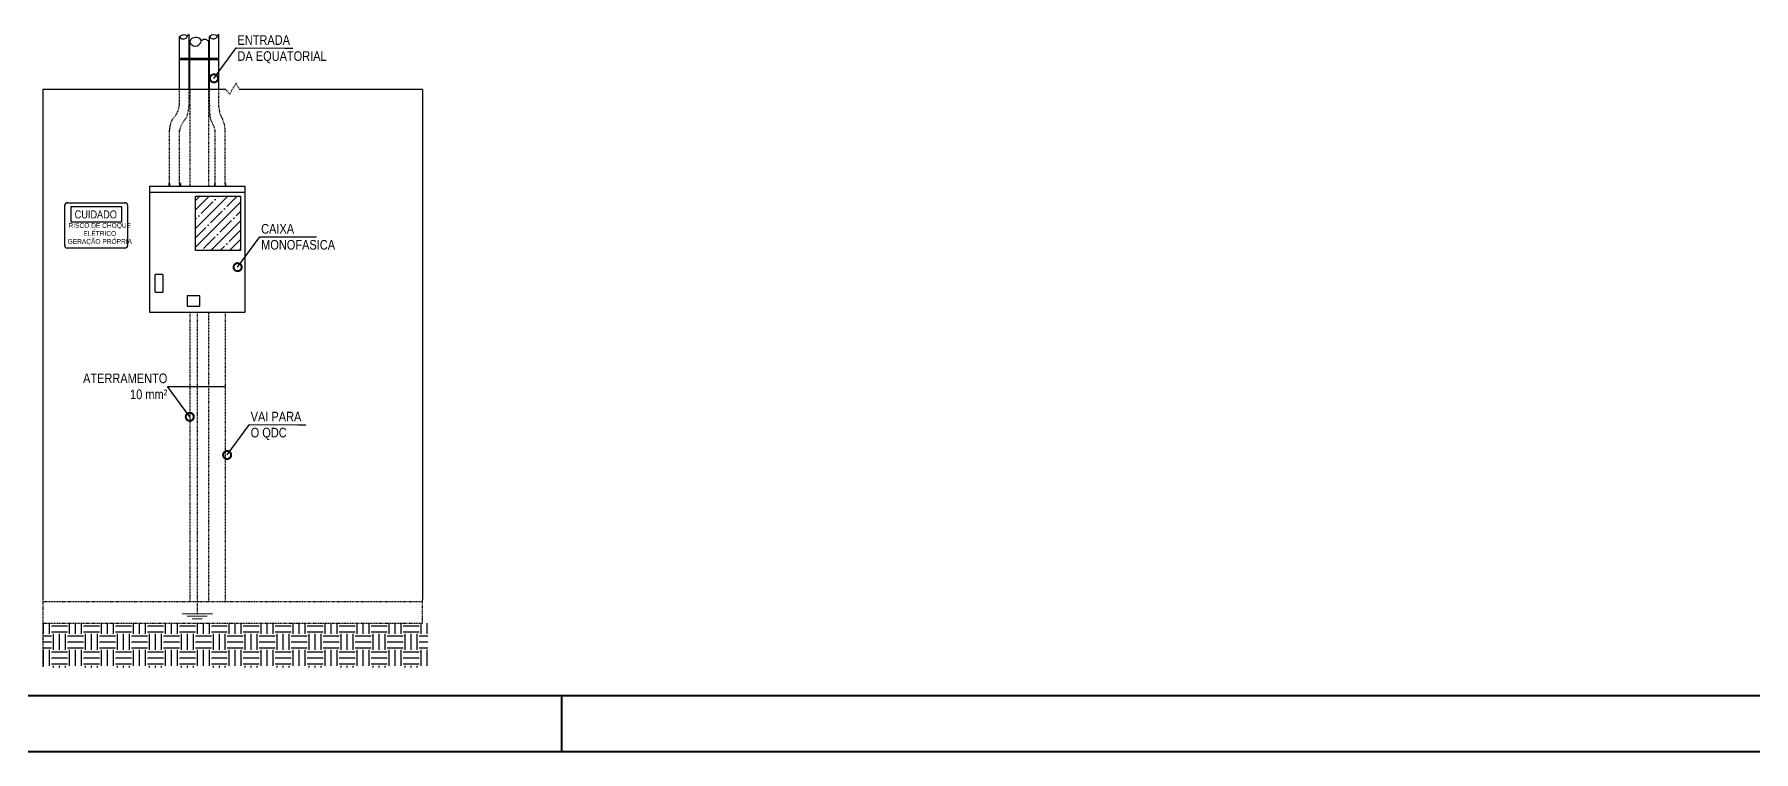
# Model space of a CAD drawing. Header units: millimetres. Extents: x 1668 to 2509, y 1340 to 2042.
# Drawn here: x 1859.6 to 2165.8, y 1340.1 to 1467.8 of the extents above; entities that cross this region are included whole.
import ezdxf
from ezdxf import colors
from ezdxf.entities.mleader import LeaderData, LeaderLine
from ezdxf.math import Vec2, Vec3

# ---------------------------------------------------------------- set-up
doc = ezdxf.new("R2010")
doc.units = ezdxf.units.MM
for name, pattern in [('ACAD_ISO03W100', [30, 12, -18]), ('HIDDEN2', [0.1875, 0.125, -0.0625]), ('JIS_02_0.7', [0.135, 0.075, -0.06])]:
    doc.linetypes.add(name, pattern=pattern)
for name, color, linetype in [('ARQ-FOLHA', 7, 'Continuous'), ('SÍMBOLOS', 140, 'Continuous'), ('TEXTOS', 7, 'Continuous')]:
    doc.layers.add(name, color=color, linetype=linetype)
doc.layers.add('PRANCHA EXT', color=7, linetype='Continuous', lineweight=40)
doc.layers.add('PRANCHA INT', color=7, linetype='Continuous', lineweight=40)
doc.styles.add('arial', font='arial.ttf')
doc.styles.get("Standard").update_dxf_attribs({"font": 'arial.ttf'})

# ---------------------------------------------------------------- blocks, each defined once
blk = doc.blocks.new('_DotSmall')
at = {"color": 0, "linetype": 'ByBlock', "const_width": 0.5}
blk.add_lwpolyline([(-0.0625, 0, 1), (0.0625, 0, 1)], format="xyb", close=True, dxfattribs=at)

msp = doc.modelspace()

# ---------------------------------------------------------------- hatches: boundary and pattern name
h = msp.add_hatch()
h.set_pattern_fill('ANSI35', color=256, scale=0.370335)
h.set_pattern_definition([(45, (-2314.8469, -315.482), (-1.6628525, 1.6628525), []), (45, (-2313.184, -315.482), (-1.6628525, 1.6628525), [2.9395357, -0.5879071, 0, -0.5879071])])
h.paths.add_polyline_path([(1888.28, 1429.32), (1896.26, 1429.32), (1896.26, 1439.01), (1888.28, 1439.01)])
at = {"linetype": 'HIDDEN2'}
h = msp.add_hatch(dxfattribs=at)
h.set_pattern_fill('EARTH', color=256, scale=0.448214)
h.set_pattern_definition([(0, (305.7778, 555.9347), (2.8461584, 2.8461584), [2.846158, -2.846158]), (0, (305.7778, 557.002), (2.8461584, 2.8461584), [2.846158, -2.846158]), (0, (305.7778, 558.0693), (2.8461584, 2.8461584), [2.846158, -2.846158]), (90, (306.1336, 558.425), (-2.8461584, 2.8461584), [2.846158, -2.846158]), (90, (307.201, 558.425), (-2.8461584, 2.8461584), [2.846158, -2.846158]), (90, (308.2682, 558.425), (-2.8461584, 2.8461584), [2.846158, -2.846158])])
h.paths.add_polyline_path([(1929.66, 1362.96), (1928.69, 1362.96), (1861.06, 1362.96), (1861.06, 1355.06), (1929.66, 1355.06)])

# ---------------------------------------------------------------- linework, layer by layer
for p, q in [((1885.43, 1458.02), (1885.43, 1467.47)), ((1887.11, 1458.02), (1887.11, 1467.83)), ((1890.77, 1458.03), (1890.77, 1467.48)), ((1892.45, 1458.03), (1892.45, 1467.84)), ((1887.25, 1458.02), (1887.25, 1466.55)), ((1890.63, 1458.02), (1890.63, 1466.55)), ((1885.43, 1463.59), (1892.45, 1463.59)), ((1892.45, 1463.54), (1885.43, 1463.54)), ((1885.43, 1463.54), (1885.43, 1463.49)), ((1885.43, 1463.49), (1892.45, 1463.49)), ((1892.45, 1463.44), (1885.43, 1463.44)), ((1885.43, 1463.44), (1885.43, 1463.39)), ((1885.43, 1463.39), (1892.45, 1463.39)), ((1892.45, 1463.34), (1885.43, 1463.34)), ((1890.63, 1463.59), (1890.63, 1463.54)), ((1890.63, 1463.49), (1890.63, 1463.44)), ((1890.63, 1463.39), (1890.63, 1463.3)), ((1890.77, 1463.55), (1890.77, 1463.5)), ((1890.77, 1463.45), (1890.77, 1463.4)), ((1893.65, 1458.02), (1861.06, 1458.02)), ((1861.06, 1458.02), (1861.06, 1367.18)), ((1928.69, 1458.02), (1896.12, 1458.02)), ((1928.69, 1458.02), (1928.69, 1419.96)), ((1897.12, 1440.75), (1880.09, 1440.75)), ((1880.09, 1440.75), (1880.09, 1418.34)), ((1880.09, 1439.71), (1897.12, 1439.71)), ((1883.53, 1441.28), (1883.66, 1441.28)), ((1883.53, 1441.28), (1883.53, 1440.75)), ((1883.66, 1441.28), (1883.66, 1440.75)), ((1897.12, 1440.75), (1884.57, 1440.75)), ((1885.44, 1441.28), (1885.44, 1440.75)), ((1885.58, 1441.28), (1885.58, 1440.75)), ((1891.63, 1441.28), (1891.77, 1441.28)), ((1897.12, 1418.34), (1897.12, 1440.75)), ((1864.96, 1430.23), (1864.96, 1437.4)), ((1865.41, 1437.85), (1875.72, 1437.85)), ((1866.07, 1437.17), (1866.03, 1437.17)), ((1866.03, 1437.17), (1866.03, 1434.48)), ((1866.07, 1437.17), (1875.13, 1437.17)), ((1875.13, 1434.48), (1875.13, 1437.17)), ((1876.17, 1437.4), (1876.17, 1430.23)), ((1888.28, 1439.01), (1896.26, 1439.01)), ((1888.28, 1429.32), (1888.28, 1439.01)), ((1896.26, 1439.01), (1896.26, 1429.32)), ((1866.03, 1434.48), (1875.13, 1434.48)), ((1875.72, 1429.78), (1865.41, 1429.78)), ((1896.26, 1429.32), (1888.28, 1429.32)), ((1881.08, 1421.93), (1881.08, 1425.07)), ((1882.43, 1425.07), (1881.08, 1425.07)), ((1882.43, 1425.07), (1882.43, 1421.93)), ((1881.08, 1421.93), (1882.43, 1421.93)), ((1889.04, 1421.24), (1886.78, 1421.24)), ((1886.78, 1421.24), (1886.78, 1419.41)), ((1889.04, 1419.41), (1889.04, 1421.24)), ((1880.09, 1418.34), (1884.57, 1418.34)), ((1884.57, 1418.34), (1896.67, 1418.34)), ((1884.57, 1418.34), (1897.12, 1418.34)), ((1886.78, 1419.41), (1889.04, 1419.41)), ((1928.69, 1419.96), (1928.69, 1367.18))]:
    msp.add_line(p, q)
at = {"linetype": 'JIS_02_0.7'}
for p, q in [((1885.43, 1455.22), (1885.43, 1458.02)), ((1887.11, 1455.37), (1887.11, 1458.02)), ((1887.25, 1458.02), (1887.25, 1440.75)), ((1890.63, 1440.75), (1890.63, 1458.02)), ((1890.77, 1455.22), (1890.77, 1458.02)), ((1892.45, 1454.74), (1892.45, 1458.02)), ((1883.66, 1441.28), (1883.66, 1450.76)), ((1885.44, 1441.28), (1885.44, 1450.85)), ((1891.77, 1441.28), (1891.77, 1450.76)), ((1893.55, 1441.28), (1893.55, 1450.76)), ((1887.25, 1418.34), (1887.25, 1366.8)), ((1888.58, 1418.34), (1888.58, 1364.62)), ((1890.63, 1366.8), (1890.63, 1418.34)), ((1893.55, 1418.34), (1893.55, 1366.8))]:
    msp.add_line(p, q, dxfattribs=at)
at = {"linetype": 'HIDDEN2'}
for p, q in [((1893.65, 1458.02), (1894.37, 1457.2)), ((1894.37, 1457.2), (1895.48, 1459.14)), ((1895.48, 1459.14), (1896.12, 1458.02)), ((1861.06, 1367.18), (1861.06, 1362.96)), ((1861.06, 1366.8), (1928.69, 1366.8)), ((1928.69, 1362.96), (1928.69, 1367.18)), ((1861.06, 1362.96), (1928.69, 1362.96)), ((1861.06, 1362.96), (1861.06, 1355.06))]:
    msp.add_line(p, q, dxfattribs=at)
at = {"linetype": 'ACAD_ISO03W100'}
for p, q in [((1885.58, 1441.28), (1885.44, 1441.28)), ((1891.63, 1441.28), (1891.63, 1440.75)), ((1891.77, 1440.75), (1891.77, 1441.28)), ((1893.69, 1441.28), (1893.55, 1441.28)), ((1893.55, 1441.28), (1893.55, 1440.75)), ((1893.69, 1440.75), (1893.69, 1441.28))]:
    msp.add_line(p, q, dxfattribs=at)
for centre, radius, start, end in [((1886.18, 1466.62), 1.14, 55.1827, 131.626), ((1886.12, 1467.79), 0.761, 205.1432, 321.4696), ((1887.77, 1466.91), 1.14, 125.4414, 160.2445), ((1888.32, 1466.18), 1.14, 27.2048, 161.0982), ((1891.53, 1466.63), 1.14, 55.1827, 131.626), ((1891.46, 1467.8), 0.761, 205.1432, 321.4696), ((1893.11, 1466.92), 1.14, 125.4414, 160.2445), ((1888.23, 1466.75), 1.01, 191.594, 348.406), ((1889.92, 1466.12), 0.824, 31.2602, 148.7398), ((1865.41, 1437.4), 0.448, 85.0298, 183.1225), ((1875.72, 1437.4), 0.448, 359.7062, 95.8044), ((1865.41, 1430.23), 0.448, 171.8066, 270.5848), ((1875.72, 1430.22), 0.448, 265.2062, 2.7836)]:
    msp.add_arc(centre, radius, start, end)
at = {"linetype": 'JIS_02_0.7'}
for centre, radius, start, end in [((1881.89, 1455.47), 3.5, 317.9306, 358.2139), ((1881.3, 1455.32), 5.81, 335.333, 0.4114), ((1900.34, 1454.57), 9.59, 176.1786, 191.4079), ((1886.98, 1450.94), 3.33, 138.6607, 183.0894), ((1889.6, 1449.95), 4.22, 135.7288, 170.565), ((1883.85, 1448.46), 8.25, 16.1645, 30.7417), ((1895.97, 1454.78), 3.51, 180.6207, 214.8584), ((1888.38, 1450.61), 5.17, 1.5707, 24.6016)]:
    msp.add_arc(centre, radius, start, end, dxfattribs=at)
at = {"layer": 'ARQ-FOLHA', "lineweight": 13, "ltscale": 0.35}
for p, q in [((1885.89, 1364.62), (1891.27, 1364.62)), ((1888.58, 1364.2), (1886.79, 1364.2)), ((1886.79, 1364.2), (1890.37, 1364.2)), ((1888.58, 1363.75), (1887.68, 1363.75)), ((1887.68, 1363.75), (1889.48, 1363.75))]:
    msp.add_line(p, q, dxfattribs=at)
at = {"layer": 'PRANCHA EXT'}
msp.add_line((1667.54, 1340.07), (2508.54, 1340.07), dxfattribs=at)
at = {"layer": 'PRANCHA INT'}
for p, q in [((1692.54, 1350.07), (2498.54, 1350.07)), ((1953.54, 1340.07), (1953.54, 1350.07))]:
    msp.add_line(p, q, dxfattribs=at)
at = {"layer": 'SÍMBOLOS'}
for p, q in [((1887.25, 1399.71), (1883.29, 1405.12)), ((1883.29, 1405.12), (1893.55, 1405.12))]:
    msp.add_line(p, q, dxfattribs=at)

# ---------------------------------------------------------------- block references
at = {"layer": 'SÍMBOLOS', "xscale": 2.851194192141644, "yscale": 2.851194192141644, "zscale": 2.851194192141644, "rotation": 306.1711220156425}
msp.add_blockref('_DotSmall', (1887.25, 1399.71), dxfattribs=at)

# ---------------------------------------------------------------- texts
at = {"attachment_point": 1}
for s, width, heights, insert, char_height in [('{\\fArial Narrow|b0|i0|c0|p34;CUIDADO}', 10.9398, [0], (1866.74, 1436.49), 1.4256), ('\\pxqc;{\\fArial Narrow|b0|i0|c0|p34;RISCO DE CHOQUE\\PELÉTRICO\\PGERAÇÃO PRÓPRIA}', 12.5077, [4.46], (1864.96, 1434.24), 0.8554)]:
    msp.add_mtext_dynamic_manual_height_columns(s, width=width, gutter_width=118.39, heights=heights, dxfattribs=dict(at, insert=insert, char_height=char_height))
at = {"layer": 'TEXTOS', "char_height": 1.7107, "attachment_point": 1}
for s, insert, width in [('\\pxql,t0;{\\fArial Narrow|b0|i0|c0|p34;ENTRADA\\PDA EQUATORIAL}', (1895.74, 1467.69), 20.4435), ('\\pxql,t0;{\\fArial Narrow|b0|i0|c0|p34;CAIXA\\P\\pq*;MONOFASICA}', (1899.96, 1434.07), 17.3808), ('\\pxqr,t0;{\\fArial Narrow|b0|i0|c0|p34;ATERRAMENTO\\P10 mm²}', (1865.87, 1407.43), 17.3808), ('\\pxql,t0;{\\fArial Narrow|b0|i0|c0|p34;VAI PARA\\PO QDC}', (1898.09, 1400.61), 10.2262)]:
    msp.add_mtext(s, dxfattribs=dict(at, insert=insert, width=width))

# ---------------------------------------------------------------- leaders
at = {"layer": 'SÍMBOLOS'}
ml = msp.add_multileader_mtext('Standard', dxfattribs=at)
ml.set_content('', color=7, style='arial')
ml.set_leader_properties(linetype='ByLayer', lineweight=-1)
ml.set_arrow_properties(name='DOTSMALL')
ml.build(insert=Vec2(0, 0))
ml.multileader.update_dxf_attribs({"has_dogleg": 0, "text_left_attachment_type": 6, "text_right_attachment_type": 6, "dogleg_length": 0, "arrow_head_size": 2.85})
ctx = ml.context
ctx.base_point, ctx.char_height, ctx.arrow_head_size, ctx.landing_gap_size, ctx.plane_origin = Vec3(1904.18, 1465.4), 1.43, 2.85, 1.43, Vec3(1908.37, 1466.3)
ctx.left_attachment, ctx.right_attachment = 6, 6
notes = []
notes.append((ctx, [(0, (1, 1, 0), (1904.18, 1465.4), (1, 0), 0, [(0, [(1891.56, 1460.01), (1895.51, 1465.42)], 0, [])])]))
ctx.mtext.insert, ctx.mtext.flow_direction = Vec3(1905.6, 1466.82), 5
ml = msp.add_multileader_mtext('Standard', dxfattribs=at)
ml.set_content('', color=7, style='arial')
ml.set_leader_properties(linetype='ByLayer', lineweight=-1)
ml.set_arrow_properties(name='DOTSMALL')
ml.build(insert=Vec2(0, 0))
ml.multileader.update_dxf_attribs({"has_dogleg": 0, "text_left_attachment_type": 6, "text_right_attachment_type": 6, "dogleg_length": 0, "arrow_head_size": 2.85})
ctx = ml.context
ctx.base_point, ctx.char_height, ctx.arrow_head_size, ctx.landing_gap_size, ctx.plane_origin = Vec3(1908.39, 1431.77), 1.43, 2.85, 1.43, Vec3(1912.59, 1432.67)
ctx.left_attachment, ctx.right_attachment = 6, 6
notes.append((ctx, [(0, (1, 1, 0), (1908.39, 1431.77), (1, 0), 0, [(0, [(1895.77, 1426.38), (1899.73, 1431.79)], 0, [])])]))
ctx.mtext.insert, ctx.mtext.flow_direction = Vec3(1909.82, 1433.2), 5
ml = msp.add_multileader_mtext('Standard', dxfattribs=at)
ml.set_content('', color=7, style='arial')
ml.set_leader_properties(linetype='ByLayer', lineweight=-1)
ml.set_arrow_properties(name='DOTSMALL')
ml.build(insert=Vec2(0, 0))
ml.multileader.update_dxf_attribs({"has_dogleg": 0, "text_left_attachment_type": 6, "text_right_attachment_type": 6, "dogleg_length": 0, "arrow_head_size": 2.85})
ctx = ml.context
ctx.base_point, ctx.char_height, ctx.arrow_head_size, ctx.landing_gap_size, ctx.plane_origin = Vec3(1906.52, 1398.31), 1.43, 2.85, 1.43, Vec3(1910.72, 1399.21)
ctx.left_attachment, ctx.right_attachment = 6, 6
notes.append((ctx, [(0, (1, 1, 0), (1906.52, 1398.31), (1, 0), 0, [(0, [(1893.9, 1392.92), (1897.86, 1398.33)], 0, [])])]))
ctx.mtext.insert, ctx.mtext.flow_direction = Vec3(1907.95, 1399.74), 5
for ctx, leaders in notes:
    for number, flags, end, landing, length, lines in leaders:
        leader = LeaderData()
        leader.index, (leader.has_last_leader_line, leader.has_dogleg_vector, leader.attachment_direction) = number, flags
        leader.last_leader_point, leader.dogleg_vector, leader.dogleg_length = Vec3(end), Vec3(landing), length
        for number, points, colour, breaks in lines:
            line = LeaderLine()
            line.index, line.vertices, line.color, line.breaks = number, Vec3.list(points), colors.encode_raw_color(colour), breaks
            leader.lines.append(line)
        ctx.leaders.append(leader)

doc.saveas('drawing.dxf')
